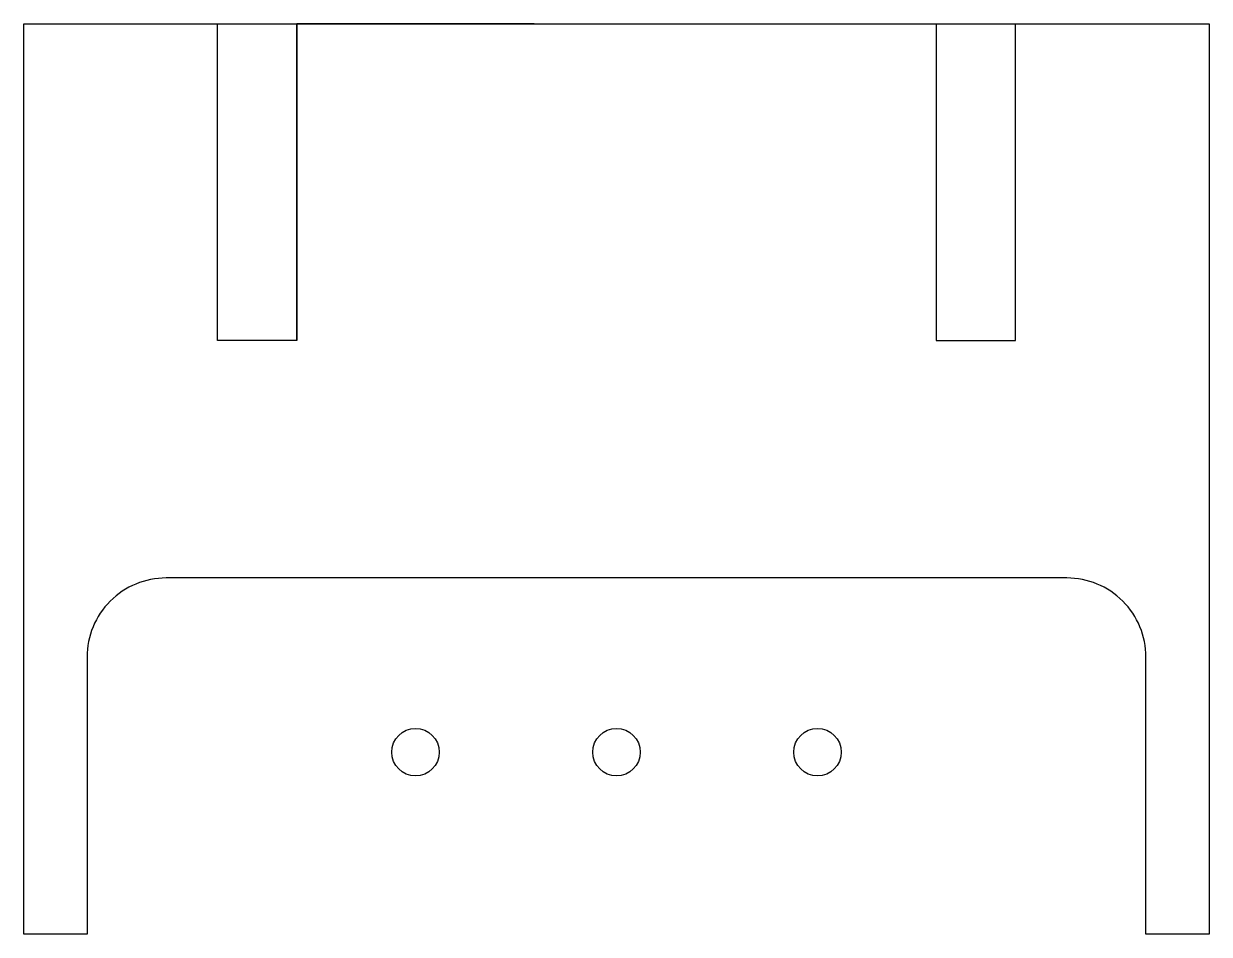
# Model space of a CAD drawing. Header units: millimetres. Extents: x -5 to 10, y -11.5 to 0.
import ezdxf

# ---------------------------------------------------------------- set-up
doc = ezdxf.new("R2010")
doc.units = ezdxf.units.MM
doc.layers.get('0').update_dxf_attribs({"linetype": 'CONTINUOUS'})

msp = doc.modelspace()

# ---------------------------------------------------------------- linework, layer by layer
for p, q in [((-2.5, -4), (-2.5, 0)), ((1.5, 0), (-1.5, 0)), ((6.58, 0), (6.58, -4)), ((7.58, -4), (7.58, 0)), ((-1.5, -4), (-2.5, -4)), ((6.58, -4), (7.58, -4))]:
    msp.add_line(p, q)
msp.add_lwpolyline([(4.95, -7), (3.15, -7), (-3.15, -7, 0.414214), (-4.15, -8), (-4.15, -11.5), (-4.95, -11.5), (-4.95, -7), (-4.95, 0), (-2.5, 0), (-1.5, 0), (-1.5, -4), (-1.5, 0), (1.5, 0), (2.5, 0), (4.95, 0), (7.49, 0), (10.03, 0), (10.03, -7), (10.03, -11.5), (9.23, -11.5), (9.23, -8, 0.414214), (8.23, -7), (5.69, -7)], format="xyb", close=True)
for centre in [(0, -9.2), (2.54, -9.2), (5.08, -9.2)]:
    msp.add_circle(centre, 0.3)

doc.saveas('drawing.dxf')
